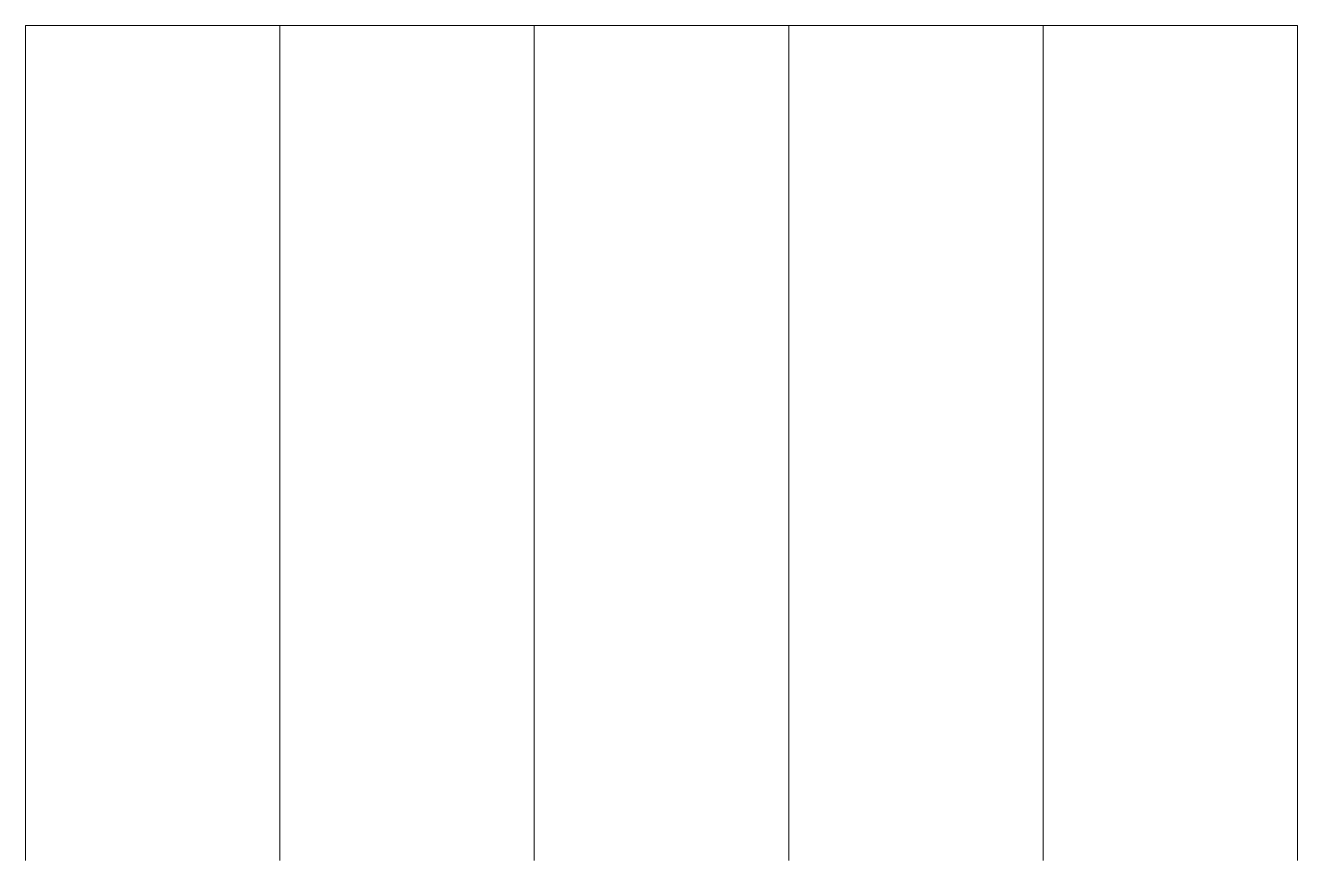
# Model space of a CAD drawing. Header units: inches. Extents: x 284.3 to 333.7, y -443.4 to -411.
import ezdxf

# ---------------------------------------------------------------- set-up
doc = ezdxf.new("R2010")
doc.units = ezdxf.units.IN
doc.header["$MEASUREMENT"] = 0
doc.layers.add('A101-Floorplan-1st-floor', color=7, linetype='Continuous', lineweight=9)

msp = doc.modelspace()

# ---------------------------------------------------------------- linework, layer by layer
at = {"layer": 'A101-Floorplan-1st-floor', "lineweight": 5}
for p, q in [((284.277, -410.987), (333.652, -410.987)), ((284.277, -410.987), (284.277, -443.393)), ((294.152, -410.987), (294.152, -443.393)), ((304.027, -410.987), (304.027, -443.393)), ((313.902, -410.987), (313.902, -443.393)), ((323.777, -410.987), (323.777, -443.393)), ((333.652, -410.987), (333.652, -443.393))]:
    msp.add_line(p, q, dxfattribs=at)

doc.saveas('drawing.dxf')
